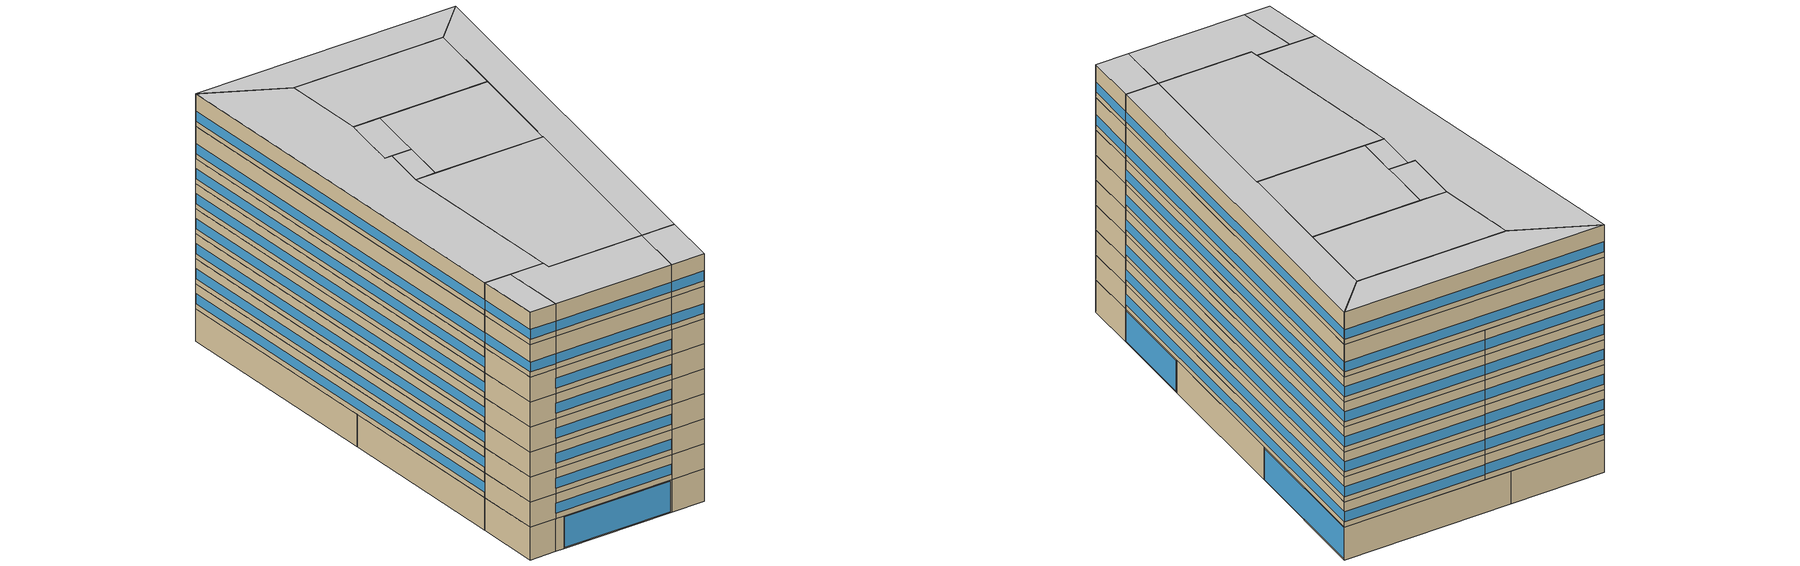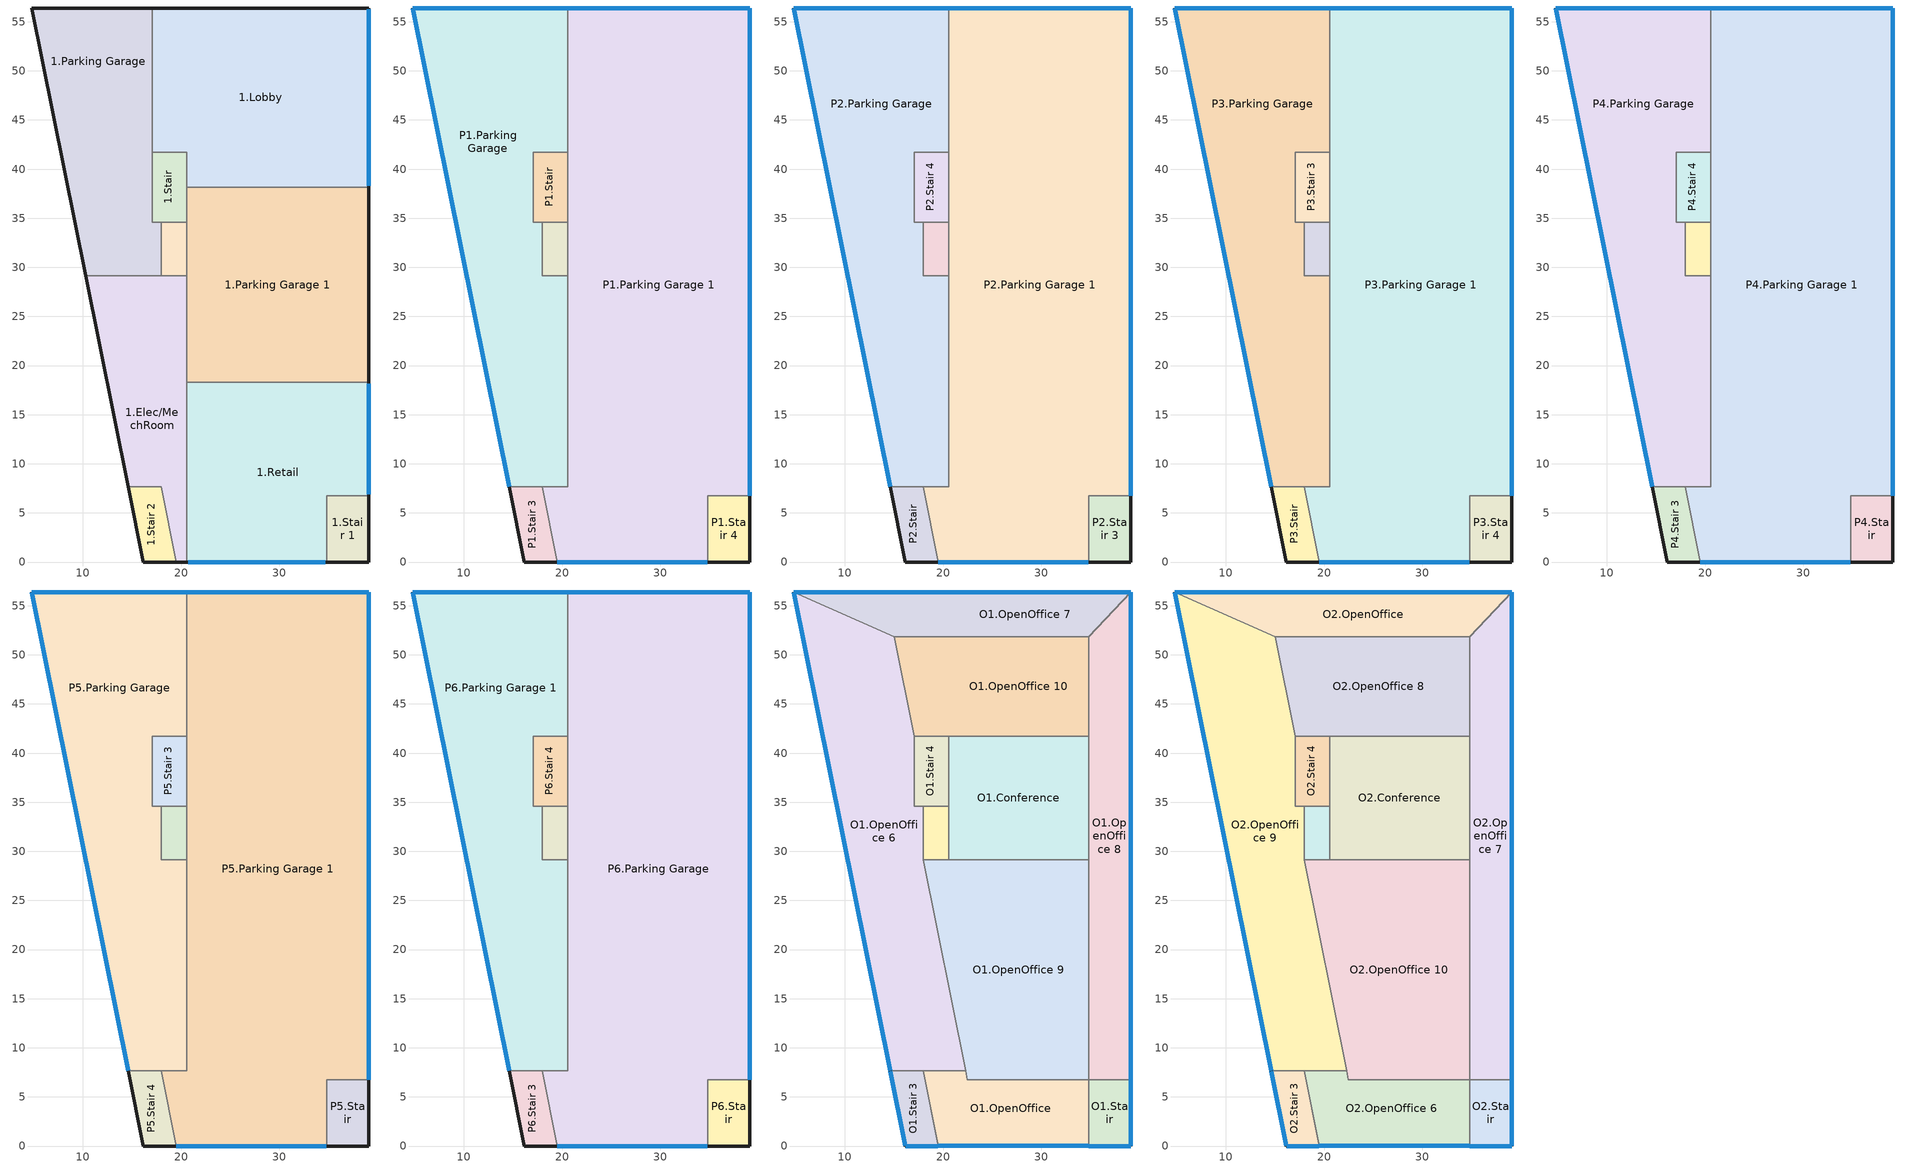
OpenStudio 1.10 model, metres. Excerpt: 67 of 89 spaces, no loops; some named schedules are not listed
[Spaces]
1.Elec/MechRoom
 floor ground: 20.55,29.17 20.55,0 19.5,0 17.96,7.65 14.6,7.65 10.27,29.17 z0
 wall outside: 19.5,0 20.55,0 / 10.27,29.17 14.6,7.65 z0:4.57
 wall to 1.Elevator: 20.55,29.17 17.96,29.17 z0:4.57
 wall to 1.Parking Garage 1: 20.55,18.29 20.55,29.17 z0:4.57
 wall to 1.Retail: 20.55,0 20.55,18.29 z0:4.57
 wall to 1.Stair 2: 14.6,7.65 17.96,7.65 19.5,0 z0:4.57
 wall to 1.Parking Garage: 17.96,29.17 10.27,29.17 z0:4.57
1.Stair 2
 floor ground: 17.96,7.65 19.5,0 16.14,0 14.6,7.65 z0
 wall outside: 14.6,7.65 16.14,0 19.5,0 z0:4.57
1.Retail
 floor ground: 39.1,18.29 39.1,6.72 34.81,6.72 34.81,0 20.55,0 20.55,18.29 z0
 wall outside: 39.1,6.72 39.1,18.29 / 20.55,0 34.81,0 z0:4.57
 wall to 1.Parking Garage 1: 39.1,18.29 20.55,18.29 z0:4.57
 wall to 1.Stair 1: 34.81,0 34.81,6.72 39.1,6.72 z0:4.57
 window: 39.1,6.88 39.1,18.14 / 20.7,0 34.66,0 z0.15:4.42
1.Stair 1
 floor ground: 39.1,6.72 39.1,0 34.81,0 34.81,6.72 z0
 wall outside: 34.81,0 39.1,0 39.1,6.72 z0:4.57
1.Parking Garage 1
 floor ground: 39.1,38.17 39.1,18.29 20.55,18.29 20.55,38.17 z0
 wall outside: 39.1,18.29 39.1,38.17 z0:4.57
 wall to 1.Elevator: 20.55,34.61 20.55,29.17 z0:4.57
 wall to 1.Stair: 20.55,38.17 20.55,34.61 z0:4.57
 wall to 1.Lobby: 39.1,38.17 20.55,38.17 z0:4.57
1.Parking Garage
 floor ground: 17.06,56.4 17.06,34.61 17.96,34.61 17.96,29.17 10.27,29.17 4.78,56.4 z0
 wall outside: 17.06,56.4 4.78,56.4 10.27,29.17 z0:4.57
 wall to 1.Lobby: 17.06,41.73 17.06,56.4 z0:4.57
 wall to 1.Stair: 17.96,34.61 17.06,34.61 17.06,41.73 z0:4.57
 wall to 1.Elevator: 17.96,29.17 17.96,34.61 z0:4.57
1.Elevator
 floor ground: 20.55,34.61 20.55,29.17 17.96,29.17 17.96,34.61 z0
 wall to 1.Stair: 20.55,34.61 17.96,34.61 z0:4.57
1.Stair
 floor ground: 20.55,41.73 20.55,34.61 17.06,34.61 17.06,41.73 z0
 wall to 1.Lobby: 20.55,38.17 20.55,41.73 17.06,41.73 z0:4.57
1.Lobby
 floor ground: 39.1,56.4 39.1,38.17 20.55,38.17 20.55,41.73 17.06,41.73 17.06,56.4 z0
 wall outside: 39.1,38.17 39.1,56.4 17.06,56.4 z0:4.57
 window: 39.1,38.32 39.1,56.25 z0.15:4.42
P1.Stair 3
 floor to 1.Stair 2: 17.96,7.65 19.5,0 16.14,0 14.6,7.65 z4.57
 wall outside: 14.6,7.65 16.14,0 19.5,0 z4.57:8.08
 wall to P1.Parking Garage: 17.96,7.65 14.6,7.65 z4.57:8.08
 wall to P1.Parking Garage 1: 19.5,0 17.96,7.65 z4.57:8.08
P1.Parking Garage 1
 floor to 1.Retail: 39.1,18.29 39.1,6.72 34.81,6.72 34.81,0 20.55,0 20.55,18.29 z4.57
 floor to 1.Lobby: 39.1,56.4 39.1,38.17 20.55,38.17 20.55,56.4 z4.57
 floor to 1.Elec/MechRoom: 20.55,7.65 20.55,0 19.5,0 17.96,7.65 z4.57
 floor to 1.Parking Garage 1: 39.1,38.17 39.1,18.29 20.55,18.29 20.55,38.17 z4.57
 wall outside: 39.1,6.72 39.1,56.4 20.55,56.4 / 19.5,0 34.81,0 z4.57:8.08
 wall to P1.Parking Garage: 20.55,29.17 20.55,7.65 17.96,7.65 / 20.55,56.4 20.55,41.73 z4.57:8.08
 wall to P1.Elevator: 20.55,34.61 20.55,29.17 z4.57:8.08
 wall to P1.Stair: 20.55,41.73 20.55,34.61 z4.57:8.08
 wall to P1.Stair 4: 34.81,0 34.81,6.72 39.1,6.72 z4.57:8.08
 window (Interior Window): 19.52,0 34.78,0 / 39.08,56.4 20.58,56.4 / 39.1,6.75 39.1,56.38 z5.33:6.74
P1.Stair 4
 floor to 1.Stair 1: 39.1,6.72 39.1,0 34.81,0 34.81,6.72 z4.57
 wall outside: 34.81,0 39.1,0 39.1,6.72 z4.57:8.08
P1.Parking Garage
 floor to 1.Lobby: 20.55,56.4 20.55,41.73 17.06,41.73 17.06,56.4 z4.57
 floor to 1.Elec/MechRoom: 20.55,29.17 20.55,7.65 14.6,7.65 10.27,29.17 z4.57
 floor to 1.Parking Garage: 17.06,56.4 17.06,34.61 17.96,34.61 17.96,29.17 10.27,29.17 4.78,56.4 z4.57
 wall outside: 20.55,56.4 4.78,56.4 14.6,7.65 z4.57:8.08
 wall to P1.Stair: 17.96,34.61 17.06,34.61 17.06,41.73 20.55,41.73 z4.57:8.08
 wall to P1.Elevator: 20.55,29.17 17.96,29.17 17.96,34.61 z4.57:8.08
 window (Interior Window): 20.53,56.4 4.81,56.4 / 4.79,56.38 14.59,7.68 z5.33:6.74
P1.Elevator
 floor to 1.Elevator: 20.55,34.61 20.55,29.17 17.96,29.17 17.96,34.61 z4.57
 wall to P1.Stair: 20.55,34.61 17.96,34.61 z4.57:8.08
P1.Stair
 floor to 1.Stair: 20.55,41.73 20.55,34.61 17.06,34.61 17.06,41.73 z4.57
P2.Stair
 floor to P1.Stair 3: 17.96,7.65 19.5,0 16.14,0 14.6,7.65 z8.08
 wall outside: 14.6,7.65 16.14,0 19.5,0 z8.08:11.58
 wall to P2.Parking Garage: 17.96,7.65 14.6,7.65 z8.08:11.58
 wall to P2.Parking Garage 1: 19.5,0 17.96,7.65 z8.08:11.58
P2.Parking Garage 1
 floor to P1.Parking Garage 1: 39.1,56.4 39.1,6.72 34.81,6.72 34.81,0 19.5,0 17.96,7.65 20.55,7.65 20.55,56.4 z8.08
 wall outside: 39.1,6.72 39.1,56.4 20.55,56.4 / 19.5,0 34.81,0 z8.08:11.58
 wall to P2.Parking Garage: 20.55,29.17 20.55,7.65 17.96,7.65 / 20.55,56.4 20.55,41.73 z8.08:11.58
 wall to P2.Elevator: 20.55,34.61 20.55,29.17 z8.08:11.58
 wall to P2.Stair 4: 20.55,41.73 20.55,34.61 z8.08:11.58
 wall to P2.Stair 3: 34.81,0 34.81,6.72 39.1,6.72 z8.08:11.58
 window (Interior Window): 39.08,56.4 20.58,56.4 / 19.52,0 34.78,0 z8.84:10.25; 39.1,6.75 39.1,56.38 z8.84:10.24
P2.Stair 3
 floor to P1.Stair 4: 39.1,6.72 39.1,0 34.81,0 34.81,6.72 z8.08
 wall outside: 34.81,0 39.1,0 39.1,6.72 z8.08:11.58
P2.Parking Garage
 floor to P1.Parking Garage: 20.55,56.4 20.55,41.73 17.06,41.73 17.06,34.61 17.96,34.61 17.96,29.17 20.55,29.17 20.55,7.65 14.6,7.65 4.78,56.4 z8.08
 wall outside: 20.55,56.4 4.78,56.4 14.6,7.65 z8.08:11.58
 wall to P2.Stair 4: 17.96,34.61 17.06,34.61 17.06,41.73 20.55,41.73 z8.08:11.58
 wall to P2.Elevator: 20.55,29.17 17.96,29.17 17.96,34.61 z8.08:11.58
 window (Interior Window): 4.79,56.38 14.59,7.68 z8.84:10.24; 20.53,56.4 4.81,56.4 z8.84:10.25
P2.Elevator
 floor to P1.Elevator: 20.55,34.61 20.55,29.17 17.96,29.17 17.96,34.61 z8.08
 wall to P2.Stair 4: 20.55,34.61 17.96,34.61 z8.08:11.58
P2.Stair 4
 floor to P1.Stair: 20.55,41.73 20.55,34.61 17.06,34.61 17.06,41.73 z8.08
P3.Stair
 floor to P2.Stair: 17.96,7.65 19.5,0 16.14,0 14.6,7.65 z11.58
 wall outside: 14.6,7.65 16.14,0 19.5,0 z11.58:15.09
 wall to P3.Parking Garage: 17.96,7.65 14.6,7.65 z11.58:15.09
 wall to P3.Parking Garage 1: 19.5,0 17.96,7.65 z11.58:15.09
P3.Parking Garage 1
 floor to P2.Parking Garage 1: 39.1,56.4 39.1,6.72 34.81,6.72 34.81,0 19.5,0 17.96,7.65 20.55,7.65 20.55,56.4 z11.58
 wall outside: 39.1,6.72 39.1,56.4 20.55,56.4 / 19.5,0 34.81,0 z11.58:15.09
 wall to P3.Parking Garage: 20.55,29.17 20.55,7.65 17.96,7.65 / 20.55,56.4 20.55,41.73 z11.58:15.09
 wall to P3.Elevator: 20.55,34.61 20.55,29.17 z11.58:15.09
 wall to P3.Stair 3: 20.55,41.73 20.55,34.61 z11.58:15.09
 wall to P3.Stair 4: 34.81,0 34.81,6.72 39.1,6.72 z11.58:15.09
 window (Interior Window): 39.1,6.75 39.1,56.38 / 39.08,56.4 20.58,56.4 / 19.52,0 34.78,0 z12.34:13.75
P3.Stair 4
 floor to P2.Stair 3: 39.1,6.72 39.1,0 34.81,0 34.81,6.72 z11.58
 wall outside: 34.81,0 39.1,0 39.1,6.72 z11.58:15.09
P3.Parking Garage
 floor to P2.Parking Garage: 20.55,56.4 20.55,41.73 17.06,41.73 17.06,34.61 17.96,34.61 17.96,29.17 20.55,29.17 20.55,7.65 14.6,7.65 4.78,56.4 z11.58
 wall outside: 20.55,56.4 4.78,56.4 14.6,7.65 z11.58:15.09
 wall to P3.Stair 3: 17.96,34.61 17.06,34.61 17.06,41.73 20.55,41.73 z11.58:15.09
 wall to P3.Elevator: 20.55,29.17 17.96,29.17 17.96,34.61 z11.58:15.09
 window (Interior Window): 20.53,56.4 4.81,56.4 / 4.79,56.38 14.59,7.68 z12.34:13.75
P3.Elevator
 floor to P2.Elevator: 20.55,34.61 20.55,29.17 17.96,29.17 17.96,34.61 z11.58
 wall to P3.Stair 3: 20.55,34.61 17.96,34.61 z11.58:15.09
P3.Stair 3
 floor to P2.Stair 4: 20.55,41.73 20.55,34.61 17.06,34.61 17.06,41.73 z11.58
P4.Stair 3
 floor to P3.Stair: 17.96,7.65 19.5,0 16.14,0 14.6,7.65 z15.09
 wall outside: 14.6,7.65 16.14,0 19.5,0 z15.09:18.59
 wall to P4.Parking Garage: 17.96,7.65 14.6,7.65 z15.09:18.59
 wall to P4.Parking Garage 1: 19.5,0 17.96,7.65 z15.09:18.59
P4.Parking Garage 1
 floor to P3.Parking Garage 1: 39.1,56.4 39.1,6.72 34.81,6.72 34.81,0 19.5,0 17.96,7.65 20.55,7.65 20.55,56.4 z15.09
 wall outside: 39.1,6.72 39.1,56.4 20.55,56.4 / 19.5,0 34.81,0 z15.09:18.59
 wall to P4.Parking Garage: 20.55,29.17 20.55,7.65 17.96,7.65 / 20.55,56.4 20.55,41.73 z15.09:18.59
 wall to P4.Elevator: 20.55,34.61 20.55,29.17 z15.09:18.59
 wall to P4.Stair 4: 20.55,41.73 20.55,34.61 z15.09:18.59
 wall to P4.Stair: 34.81,0 34.81,6.72 39.1,6.72 z15.09:18.59
 window (Interior Window): 39.08,56.4 20.58,56.4 / 19.52,0 34.78,0 z15.85:17.26; 39.1,6.75 39.1,56.38 z15.85:17.25
P4.Stair
 floor to P3.Stair 4: 39.1,6.72 39.1,0 34.81,0 34.81,6.72 z15.09
 wall outside: 34.81,0 39.1,0 39.1,6.72 z15.09:18.59
P4.Parking Garage
 floor to P3.Parking Garage: 20.55,56.4 20.55,41.73 17.06,41.73 17.06,34.61 17.96,34.61 17.96,29.17 20.55,29.17 20.55,7.65 14.6,7.65 4.78,56.4 z15.09
 wall outside: 20.55,56.4 4.78,56.4 14.6,7.65 z15.09:18.59
 wall to P4.Stair 4: 17.96,34.61 17.06,34.61 17.06,41.73 20.55,41.73 z15.09:18.59
 wall to P4.Elevator: 20.55,29.17 17.96,29.17 17.96,34.61 z15.09:18.59
 window (Interior Window): 20.53,56.4 4.81,56.4 z15.85:17.26; 4.79,56.38 14.59,7.68 z15.85:17.25
P4.Elevator
 floor to P3.Elevator: 20.55,34.61 20.55,29.17 17.96,29.17 17.96,34.61 z15.09
 wall to P4.Stair 4: 20.55,34.61 17.96,34.61 z15.09:18.59
P4.Stair 4
 floor to P3.Stair 3: 20.55,41.73 20.55,34.61 17.06,34.61 17.06,41.73 z15.09
P5.Stair 4
 floor to P4.Stair 3: 17.96,7.65 19.5,0 16.14,0 14.6,7.65 z18.59
 wall outside: 14.6,7.65 16.14,0 19.5,0 z18.59:22.1
 wall to P5.Parking Garage: 17.96,7.65 14.6,7.65 z18.59:22.1
 wall to P5.Parking Garage 1: 19.5,0 17.96,7.65 z18.59:22.1
P5.Parking Garage 1
 floor to P4.Parking Garage 1: 39.1,56.4 39.1,6.72 34.81,6.72 34.81,0 19.5,0 17.96,7.65 20.55,7.65 20.55,56.4 z18.59
 wall outside: 39.1,6.72 39.1,56.4 20.55,56.4 / 19.5,0 34.81,0 z18.59:22.1
 wall to P5.Parking Garage: 20.55,29.17 20.55,7.65 17.96,7.65 / 20.55,56.4 20.55,41.73 z18.59:22.1
 wall to P5.Elevator: 20.55,34.61 20.55,29.17 z18.59:22.1
 wall to P5.Stair 3: 20.55,41.73 20.55,34.61 z18.59:22.1
 wall to P5.Stair: 34.81,0 34.81,6.72 39.1,6.72 z18.59:22.1
 window (Interior Window): 39.08,56.4 20.58,56.4 / 19.52,0 34.78,0 / 39.1,6.75 39.1,56.38 z19.35:20.76
P5.Stair
 floor to P4.Stair: 39.1,6.72 39.1,0 34.81,0 34.81,6.72 z18.59
 wall outside: 34.81,0 39.1,0 39.1,6.72 z18.59:22.1
P5.Parking Garage
 floor to P4.Parking Garage: 20.55,56.4 20.55,41.73 17.06,41.73 17.06,34.61 17.96,34.61 17.96,29.17 20.55,29.17 20.55,7.65 14.6,7.65 4.78,56.4 z18.59
 wall outside: 20.55,56.4 4.78,56.4 14.6,7.65 z18.59:22.1
 wall to P5.Stair 3: 17.96,34.61 17.06,34.61 17.06,41.73 20.55,41.73 z18.59:22.1
 wall to P5.Elevator: 20.55,29.17 17.96,29.17 17.96,34.61 z18.59:22.1
 window (Interior Window): 20.53,56.4 4.81,56.4 / 4.79,56.38 14.59,7.68 z19.35:20.76
P5.Elevator
 floor to P4.Elevator: 20.55,34.61 20.55,29.17 17.96,29.17 17.96,34.61 z18.59
 wall to P5.Stair 3: 20.55,34.61 17.96,34.61 z18.59:22.1
P5.Stair 3
 floor to P4.Stair 4: 20.55,41.73 20.55,34.61 17.06,34.61 17.06,41.73 z18.59
P6.Stair 3
 floor to P5.Stair 4: 17.96,7.65 19.5,0 16.14,0 14.6,7.65 z22.1
 wall outside: 14.6,7.65 16.14,0 19.5,0 z22.1:25.6
 wall to P6.Parking Garage 1: 17.96,7.65 14.6,7.65 z22.1:25.6
 wall to P6.Parking Garage: 19.5,0 17.96,7.65 z22.1:25.6
P6.Parking Garage
 floor to P5.Parking Garage 1: 39.1,56.4 39.1,6.72 34.81,6.72 34.81,0 19.5,0 17.96,7.65 20.55,7.65 20.55,56.4 z22.1
 wall outside: 39.1,6.72 39.1,56.4 20.55,56.4 / 19.5,0 34.81,0 z22.1:25.6
 wall to P6.Parking Garage 1: 20.55,29.17 20.55,7.65 17.96,7.65 / 20.55,56.4 20.55,41.73 z22.1:25.6
 wall to P6.Elevator: 20.55,34.61 20.55,29.17 z22.1:25.6
 wall to P6.Stair 4: 20.55,41.73 20.55,34.61 z22.1:25.6
 wall to P6.Stair: 34.81,0 34.81,6.72 39.1,6.72 z22.1:25.6
 window (Interior Window): 39.1,6.75 39.1,56.38 z22.86:24.26; 39.08,56.4 20.58,56.4 / 19.52,0 34.78,0 z22.86:24.27
P6.Stair
 floor to P5.Stair: 39.1,6.72 39.1,0 34.81,0 34.81,6.72 z22.1
 wall outside: 34.81,0 39.1,0 39.1,6.72 z22.1:25.6
P6.Parking Garage 1
 floor to P5.Parking Garage: 20.55,56.4 20.55,41.73 17.06,41.73 17.06,34.61 17.96,34.61 17.96,29.17 20.55,29.17 20.55,7.65 14.6,7.65 4.78,56.4 z22.1
 wall outside: 20.55,56.4 4.78,56.4 14.6,7.65 z22.1:25.6
 wall to P6.Stair 4: 17.96,34.61 17.06,34.61 17.06,41.73 20.55,41.73 z22.1:25.6
 wall to P6.Elevator: 20.55,29.17 17.96,29.17 17.96,34.61 z22.1:25.6
 window (Interior Window): 4.79,56.38 14.59,7.68 z22.86:24.26; 20.53,56.4 4.81,56.4 z22.86:24.27
P6.Elevator
 floor to P5.Elevator: 20.55,34.61 20.55,29.17 17.96,29.17 17.96,34.61 z22.1
 wall to P6.Stair 4: 20.55,34.61 17.96,34.61 z22.1:25.6
P6.Stair 4
 floor to P5.Stair 3: 20.55,41.73 20.55,34.61 17.06,34.61 17.06,41.73 z22.1
O1.Stair 3
 floor to P6.Stair 3: 17.96,7.65 19.5,0 16.14,0 14.6,7.65 z25.6
 wall outside: 14.6,7.65 16.14,0 19.5,0 z25.6:30.18
 wall to O1.OpenOffice 6: 17.96,7.65 14.6,7.65 z25.6:30.18
 wall to O1.OpenOffice: 19.5,0 17.96,7.65 z25.6:30.18
 window: 14.6,7.63 16.14,0.02 z26.37:27.75; 16.17,0 19.47,0 z26.37:27.76
O1.OpenOffice
 floor to P6.Parking Garage: 22.29,7.65 22.47,6.72 34.81,6.72 34.81,0 19.5,0 17.96,7.65 z25.6
 wall outside: 19.5,0 34.81,0 z25.6:30.18
 wall to O1.OpenOffice 6: 22.29,7.65 17.96,7.65 z25.6:30.18
 wall to O1.OpenOffice 9: 34.81,6.72 22.47,6.72 22.29,7.65 z25.6:30.18
 wall to O1.Stair: 34.81,0 34.81,6.72 z25.6:30.18
 window: 19.52,0 34.78,0 z26.37:27.74
O1.Stair
 floor to P6.Stair: 39.1,6.72 39.1,0 34.81,0 34.81,6.72 z25.6
 wall outside: 34.81,0 39.1,0 39.1,6.72 z25.6:30.18
 wall to O1.OpenOffice 8: 39.1,6.72 34.81,6.72 z25.6:30.18
 window: 34.83,0 39.08,0 / 39.1,0.03 39.1,6.7 z26.37:27.75
O1.OpenOffice 9
 floor to P6.Parking Garage 1: 20.55,29.17 20.55,16.27 17.96,29.17 z25.6
 floor to P6.Parking Garage: 34.81,29.17 34.81,6.72 22.47,6.72 20.55,16.27 20.55,29.17 z25.6
 wall to O1.Elevator: 20.55,29.17 17.96,29.17 z25.6:30.18
 wall to O1.Conference: 34.81,29.17 20.55,29.17 z25.6:30.18
 wall to O1.OpenOffice 8: 34.81,6.72 34.81,29.17 z25.6:30.18
 wall to O1.OpenOffice 6: 17.96,29.17 22.29,7.65 z25.6:30.18
O1.OpenOffice 8
 floor to P6.Parking Garage: 39.1,56.4 39.1,6.72 34.81,6.72 34.81,51.83 z25.6
 wall outside: 39.1,6.72 39.1,56.4 z25.6:30.18
 wall to O1.OpenOffice 10: 34.81,51.83 34.81,41.73 z25.6:30.18
 wall to O1.OpenOffice 7: 39.1,56.4 34.81,51.83 z25.6:30.18
 wall to O1.Conference: 34.81,41.73 34.81,29.17 z25.6:30.18
 window: 39.1,6.75 39.1,56.38 z26.37:27.74
O1.OpenOffice 6
 floor to P6.Parking Garage 1: 4.78,56.4 15.03,51.83 17.06,41.73 17.06,34.61 17.96,34.61 17.96,29.17 20.55,16.27 20.55,7.65 14.6,7.65 z25.6
 floor to P6.Parking Garage: 20.55,16.27 22.29,7.65 20.55,7.65 z25.6
 wall outside: 4.78,56.4 14.6,7.65 z25.6:30.18
 wall to O1.Elevator: 17.96,29.17 17.96,34.61 z25.6:30.18
 wall to O1.OpenOffice 7: 15.03,51.83 4.78,56.4 z25.6:30.18
 wall to O1.OpenOffice 10: 17.06,41.73 15.03,51.83 z25.6:30.18
 wall to O1.Stair 4: 17.96,34.61 17.06,34.61 17.06,41.73 z25.6:30.18
 window: 4.79,56.38 14.59,7.68 z26.37:27.74
O1.Elevator
 floor to P6.Elevator: 20.55,34.61 20.55,29.17 17.96,29.17 17.96,34.61 z25.6
 wall to O1.Stair 4: 20.55,34.61 17.96,34.61 z25.6:30.18
 wall to O1.Conference: 20.55,29.17 20.55,34.61 z25.6:30.18
O1.Conference
 floor to P6.Parking Garage: 34.81,41.73 34.81,29.17 20.55,29.17 20.55,41.73 z25.6
 wall to O1.Stair 4: 20.55,41.73 20.55,34.61 z25.6:30.18
 wall to O1.OpenOffice 10: 34.81,41.73 20.55,41.73 z25.6:30.18
O1.Stair 4
 floor to P6.Stair 4: 20.55,41.73 20.55,34.61 17.06,34.61 17.06,41.73 z25.6
 wall to O1.OpenOffice 10: 20.55,41.73 17.06,41.73 z25.6:30.18
O1.OpenOffice 10
 floor to P6.Parking Garage 1: 20.55,51.83 20.55,41.73 17.06,41.73 15.03,51.83 z25.6
 floor to P6.Parking Garage: 34.81,51.83 34.81,41.73 20.55,41.73 20.55,51.83 z25.6
 wall to O1.OpenOffice 7: 34.81,51.83 15.03,51.83 z25.6:30.18
O1.OpenOffice 7
 floor to P6.Parking Garage 1: 20.55,56.4 20.55,51.83 15.03,51.83 4.78,56.4 z25.6
 floor to P6.Parking Garage: 39.1,56.4 34.81,51.83 20.55,51.83 20.55,56.4 z25.6
 wall outside: 39.1,56.4 4.78,56.4 z25.6:30.18
 window: 39.08,56.4 4.81,56.4 z26.37:27.74
O2.Stair 3
 floor to O1.Stair 3: 17.96,7.65 19.5,0 16.14,0 14.6,7.65 z30.18
 wall outside: 14.6,7.65 16.14,0 19.5,0 z30.18:34.75
 wall to O2.OpenOffice 9: 17.96,7.65 14.6,7.65 z30.18:34.75
 wall to O2.OpenOffice 6: 19.5,0 17.96,7.65 z30.18:34.75
 window: 14.6,7.63 16.14,0.02 z30.94:32.32; 16.17,0 19.47,0 z30.94:32.33
 ceiling to O3.Stair 3: 19.5,0 17.96,7.65 14.6,7.65 16.14,0 z34.75
O2.OpenOffice 6
 floor to O1.OpenOffice: 22.29,7.65 22.47,6.72 34.81,6.72 34.81,0 19.5,0 17.96,7.65 z30.18
 wall outside: 19.5,0 34.81,0 z30.18:34.75
 wall to O2.OpenOffice 9: 22.29,7.65 17.96,7.65 z30.18:34.75
 wall to O2.OpenOffice 10: 34.81,6.72 22.47,6.72 22.29,7.65 z30.18:34.75
 wall to O2.Stair: 34.81,0 34.81,6.72 z30.18:34.75
 window: 19.52,0 34.78,0 z30.94:32.31
 ceiling to O3.OpenOffice 8: 34.81,0 34.81,6.72 22.47,6.72 22.29,7.65 17.96,7.65 19.5,0 z34.75
O2.Stair
 floor to O1.Stair: 39.1,6.72 39.1,0 34.81,0 34.81,6.72 z30.18
 wall outside: 34.81,0 39.1,0 39.1,6.72 z30.18:34.75
 wall to O2.OpenOffice 7: 39.1,6.72 34.81,6.72 z30.18:34.75
 window: 34.83,0 39.08,0 z30.94:32.33; 39.1,0.03 39.1,6.7 z30.94:32.32
 ceiling to O3.Stair 4: 39.1,0 39.1,6.72 34.81,6.72 34.81,0 z34.75
O2.OpenOffice 10
 floor to O1.OpenOffice 9: 34.81,29.17 34.81,6.72 22.47,6.72 17.96,29.17 z30.18
 wall to O2.Elevator: 20.55,29.17 17.96,29.17 z30.18:34.75
 wall to O2.Conference: 34.81,29.17 20.55,29.17 z30.18:34.75
 wall to O2.OpenOffice 7: 34.81,6.72 34.81,29.17 z30.18:34.75
 wall to O2.OpenOffice 9: 17.96,29.17 22.29,7.65 z30.18:34.75
 ceiling to O3.OpenOffice 9: 34.81,6.72 34.81,29.17 17.96,29.17 22.47,6.72 z34.75
O2.OpenOffice 7
 floor to O1.OpenOffice 8: 39.1,56.4 39.1,6.72 34.81,6.72 34.81,51.83 z30.18
 wall outside: 39.1,6.72 39.1,56.4 z30.18:34.75
 wall to O2.OpenOffice 8: 34.81,51.83 34.81,41.73 z30.18:34.75
 wall to O2.OpenOffice: 39.1,56.4 34.81,51.83 z30.18:34.75
 wall to O2.Conference: 34.81,41.73 34.81,29.17 z30.18:34.75
 window: 39.1,6.75 39.1,56.38 z30.94:32.31
 ceiling to O3.OpenOffice 6: 39.1,6.72 39.1,56.4 34.81,51.83 34.81,6.72 z34.75
O2.OpenOffice 9
 floor to O1.OpenOffice 6: 4.78,56.4 15.03,51.83 17.06,41.73 17.06,34.61 17.96,34.61 17.96,29.17 22.29,7.65 14.6,7.65 z30.18
 wall outside: 4.78,56.4 14.6,7.65 z30.18:34.75
 wall to O2.Elevator: 17.96,29.17 17.96,34.61 z30.18:34.75
 wall to O2.OpenOffice: 15.03,51.83 4.78,56.4 z30.18:34.75
 wall to O2.OpenOffice 8: 17.06,41.73 15.03,51.83 z30.18:34.75
 wall to O2.Stair 4: 17.96,34.61 17.06,34.61 17.06,41.73 z30.18:34.75
 window: 4.79,56.38 14.59,7.68 z30.94:32.31
 ceiling to O3.OpenOffice: 22.29,7.65 17.96,29.17 17.96,34.61 17.06,34.61 17.06,41.73 15.03,51.83 4.78,56.4 14.6,7.65 z34.75
O2.Elevator
 floor to O1.Elevator: 20.55,34.61 20.55,29.17 17.96,29.17 17.96,34.61 z30.18
 wall to O2.Stair 4: 20.55,34.61 17.96,34.61 z30.18:34.75
 wall to O2.Conference: 20.55,29.17 20.55,34.61 z30.18:34.75
 ceiling to O3.Elevator: 20.55,29.17 20.55,34.61 17.96,34.61 17.96,29.17 z34.75
O2.Conference
 floor to O1.Conference: 34.81,41.73 34.81,29.17 20.55,29.17 20.55,41.73 z30.18
 wall to O2.Stair 4: 20.55,41.73 20.55,34.61 z30.18:34.75
 wall to O2.OpenOffice 8: 34.81,41.73 20.55,41.73 z30.18:34.75
 ceiling to O3.Conference: 34.81,29.17 34.81,41.73 20.55,41.73 20.55,29.17 z34.75
O2.Stair 4
 floor to O1.Stair 4: 20.55,41.73 20.55,34.61 17.06,34.61 17.06,41.73 z30.18
 wall to O2.OpenOffice 8: 20.55,41.73 17.06,41.73 z30.18:34.75
 ceiling to O3.Stair: 20.55,34.61 20.55,41.73 17.06,41.73 17.06,34.61 z34.75
O2.OpenOffice 8
 floor to O1.OpenOffice 10: 34.81,51.83 34.81,41.73 17.06,41.73 15.03,51.83 z30.18
 wall to O2.OpenOffice: 34.81,51.83 15.03,51.83 z30.18:34.75
 ceiling to O3.OpenOffice 7: 34.81,41.73 34.81,51.83 15.03,51.83 17.06,41.73 z34.75
O2.OpenOffice
 floor to O1.OpenOffice 7: 39.1,56.4 34.81,51.83 15.03,51.83 4.78,56.4 z30.18
 wall outside: 39.1,56.4 4.78,56.4 z30.18:34.75
 window: 39.08,56.4 4.81,56.4 z30.94:32.31
 ceiling to O3.OpenOffice 10: 34.81,51.83 39.1,56.4 4.78,56.4 15.03,51.83 z34.75
[Building]
Building 1: Space Type=OpenOffice; Default Construction Set=90.1-2013; Default Schedule Set=90.1-2007 - Office - OpenOffice Schedule Set
[ClimateZones]
Climate Zone Institution Name 1=ASHRAE; Climate Zone Document Name 1=ANSI/ASHRAE Standard 169; Climate Zone Document Year 1=2006; Climate Zone Institution Name 2=CEC; Climate Zone Document Name 2=California Climate Zone Descriptions; Climate Zone Document Year 2=1995
[Site]
Denver Intl Ap: Latitude {deg}=39.83; Longitude {deg}=-104.65; Time Zone {hr}=-7; Elevation {m}=1650
[SizingPeriod:DesignDay] Barometric Pressure {Pa}=83011; Sky Clearness=0; Rain Indicator=0; Snow Indicator=0; Day of Month=21; Daylight Saving Time Indicator=0; Dry-Bulb Temperature Range Modifier Type=DefaultMultipliers
Name | Maximum Dry-Bulb Temperature {C} | Daily Dry-Bulb Temperature Range {deltaC} | Humidity Indicating Conditions at Maximum Dry-Bulb {BasedOnField A3} | Wind Speed {m/s} | Wind Direction {deg} | Month | Day Type | Humidity Indicating Type | Solar Model Indicator | ASHRAE Taub | ASHRAE Taud
Denver Intl Ap Ann Htg Wind 99.6% Condns WS=>MCDB | 1.8 | 0 | 1.8 | 14.1 | 160 | 12 | WinterDesignDay | Wetbulb | ASHRAEClearSky
Denver Intl Ap Ann Clg .4% Condns DP=>MDB | 19.9 | 15.2 | 16 | 4.2 | 80 | 7 | SummerDesignDay | Dewpoint | ASHRAETau | 0.424 | 2.012
Denver Intl Ap Ann Htg 99.6% Condns DB | -17.4 | 0 | -17.4 | 3.3 | 160 | 12 | WinterDesignDay | Wetbulb | ASHRAEClearSky
Denver Intl Ap Ann Hum_n 99.6% Condns DP=>MCDB | -11.7 | 0 | -21.5 | 3.3 | 160 | 12 | WinterDesignDay | Dewpoint | ASHRAEClearSky
[Material] Thermal Absorptance=0.9
Name | Roughness | Thickness {m} | Conductivity {W/m-K} | Density {kg/m3} | Specific Heat {J/kg-K} | Solar Absorptance | Visible Absorptance
MAT-CC05 4 HW CONCRETE | Rough | 0.1016 | 1.311 | 2240 | 836.8 | 0.7 | 0.7
F08 Metal surface | Smooth | 0.0008 | 45.28 | 7824 | 500 | 0.7 | 0.7
I01 25mm insulation board | MediumRough | 0.0254 | 0.03 | 43 | 1210 | 0.7 | 0.7
M11 100mm lightweight concrete | MediumRough | 0.1016 | 0.53 | 1280 | 840 | 0.7 | 0.7
F16 Acoustic tile | MediumSmooth | 0.0191 | 0.06 | 368 | 590 | 0.7 | 0.7
G05 25mm wood | MediumSmooth | 0.0254 | 0.15 | 608 | 1630 | 0.7 | 0.7
G01a 19mm gypsum board | MediumSmooth | 0.019 | 0.16 | 800 | 1090 | 0.7 | 0.7
1/2IN Gypsum 1 | Smooth | 0.01271 | 0.16 | 784.9 | 830 | 0.92 | 0.92
Roof Membrane 1 | VeryRough | 0.0095 | 0.16 | 1121.29 | 1460 | 0.7 | 0.7
Metal Decking 1 | MediumSmooth | 0.001524 | 45.006 | 7680 | 418.4 | 0.7 | 0.3
Roof Insulation [14]_R-value 30.0 (ft^2*h*R/Btu) | MediumRough | 0.258882 | 0.049 | 265 | 836.8 | 0.7 | 0.7
Wall Insulation [10]_R-value to: 15.672039870865163 (ft^2*h*R/Btu) | MediumRough | 0.1242 | 0.045 | 265 | 836.8 | 0.7 | 0.7
[Construction]
ExtSlabCarpet 4in ClimateZone 1-8: MAT-CC05 4 HW CONCRETE, CP02 CARPET PAD
Exterior Door: F08 Metal surface, I01 25mm insulation board
Interior Ceiling: M11 100mm lightweight concrete, F05 Ceiling air space resistance, F16 Acoustic tile
Interior Door; Interior Partition: G05 25mm wood
Interior Floor: F16 Acoustic tile, F05 Ceiling air space resistance, M11 100mm lightweight concrete
Interior Wall: G01a 19mm gypsum board, F04 Wall air space resistance, G01a 19mm gypsum board
Interior Window: Clear 3mm
90.1-2007 Nonres 5B Skylight without Curb: Theoretical Glass [146]
90.1-2013 Nonres 5B Roof IEAD: Roof Membrane 1, Roof Insulation [14]_R-value 30.0 (ft^2*h*R/Btu), Metal Decking 1
90.1-2013 Nonres 5B Ext Wall Steel-Framed: MAT-SHEATH 1, Wall Insulation [10]_R-value to: 15.672039870865163 (ft^2*h*R/Btu), 1/2IN Gypsum 1
Low-e Low SHGC Window: Low-e Low SHGC
[Material:NoMass] Thermal Absorptance=0.9; Solar Absorptance=0.7
Name | Roughness | Thermal Resistance {m2-K/W} | Visible Absorptance
CP02 CARPET PAD | Smooth | 0.1 | 0.8
MAT-SHEATH 1 | Rough | 0.36256 | 0.7
[Material:AirGap]
Name | Thermal Resistance {m2-K/W}
F05 Ceiling air space resistance | 0.18
F04 Wall air space resistance | 0.15
[WindowMaterial:Glazing] Optical Data Type=SpectralAverage; Thickness {m}=0.003; Infrared Transmittance at Normal Incidence=0
Name | Solar Transmittance at Normal Incidence | Front Side Solar Reflectance at Normal Incidence | Back Side Solar Reflectance at Normal Incidence | Visible Transmittance at Normal Incidence | Front Side Visible Reflectance at Normal Incidence | Back Side Visible Reflectance at Normal Incidence | Front Side Infrared Hemispherical Emissivity | Back Side Infrared Hemispherical Emissivity | Conductivity {W/m-K} | Dirt Correction Factor for Solar and Visible Transmittance | Solar Diffusing
Clear 3mm | 0.837 | 0.075 | 0 | 0.898 | 0.081 | 0 | 0.84 | 0.84 | 0.9 | 1 | Yes
Theoretical Glass [146] | 0.481761 | 0.468239 | 0.468239 | 0.621562 | 0.328438 | 0.328438 | 0.9 | 0.9 | 0.03026
[DefaultSurfaceConstructions]
Name | Floor Construction | Wall Construction | Roof Ceiling Construction
Default Surface Constructions 188 | Interior Floor | Interior Wall | Interior Ceiling
Default Surface Constructions 189 | ExtSlabCarpet 4in ClimateZone 1-8 | ExtSlabCarpet 4in ClimateZone 1-8 | ExtSlabCarpet 4in ClimateZone 1-8
Default Surface Constructions 187 adj roof insulation adj ext wall insulation | ExtSlabCarpet 4in ClimateZone 1-8 | 90.1-2013 Nonres 5B Ext Wall Steel-Framed | 90.1-2013 Nonres 5B Roof IEAD
[DefaultSubSurfaceConstructions]
Name | Fixed Window Construction | Operable Window Construction | Door Construction | Skylight Construction | Tubular Daylight Dome Construction | Tubular Daylight Diffuser Construction
Default Sub Surface Constructions 125 | Low-e Low SHGC Window | Low-e Low SHGC Window | Exterior Door | 90.1-2007 Nonres 5B Skylight without Curb | Interior Window | Interior Window
Default Sub Surface Constructions 126 | Interior Window | Interior Window | Interior Door
[WindowMaterial:SimpleGlazingSystem]
Low-e Low SHGC: U-Factor {W/m2-K}=2.38487; Solar Heat Gain Coefficient=0.27; Visible Transmittance=0.4
[DefaultConstructionSet]
90.1-2013: Default Exterior Surface Constructions=Default Surface Constructions 187 adj roof insulation adj ext wall insulation; Default Interior Surface Constructions=Default Surface Constructions 188; Default Ground Contact Surface Constructions=Default Surface Constructions 189; Default Exterior SubSurface Constructions=Default Sub Surface Constructions 125; Default Interior SubSurface Constructions=Default Sub Surface Constructions 126; Interior Partition Construction=Interior Partition
[SpaceType]
Name | Default Schedule Set | Design Specification Outdoor Air Object | Standards Building Type | Standards Space Type
Conference | 90.1-2007 - Office - Conference Schedule Set | 90.1-2007 - Office - Conference Ventilation | Office | Conference
Corridor; Parking Garage | 90.1-2007 - Office - Corridor Schedule Set | 90.1-2007 - Office - Corridor Ventilation | Office | Corridor
Elec/MechRoom | 90.1-2007 - Office - Elec/MechRoom Schedule Set | 90.1-2007 - Office - Elec/MechRoom Ventilation | Office | Elec/MechRoom
Lobby | 90.1-2007 - Office - Lobby Schedule Set | 90.1-2007 - Office - Lobby Ventilation | Office | Lobby
OpenOffice | 90.1-2007 - Office - OpenOffice Schedule Set | 90.1-2007 - Office - OpenOffice Ventilation | Office | OpenOffice
Stair | 90.1-2007 - Office - Stair Schedule Set | 90.1-2007 - Office - Stair Ventilation | Office | Stair
Elevator
Retail | 90.1-2007 - Office - Retail Schedule Set | 90.1-2007 - Office - Retail Vent | Office | OpenOffice
[DefaultScheduleSet] Infiltration Schedule=Medium Office Infil Quarter On
Name | Number of People Schedule | People Activity Level Schedule | Lighting Schedule | Electric Equipment Schedule
90.1-2007 - Office - Conference Schedule Set; 90.1-2007 - Office - Corridor Schedule Set; 90.1-2007 - Office - Lobby Schedule Set; 90.1-2007 - Office - OpenOffice Schedule Set | Medium Office Bldg Occ | Medium Office Activity | Office Bldg Light | Medium Office Bldg Equip
90.1-2007 - Office - Elec/MechRoom Schedule Set |  |  | Office Bldg Light | Medium Office Bldg Equip
90.1-2007 - Office - Stair Schedule Set |  |  | Office Bldg Light
90.1-2007 - Office - Retail Schedule Set | Retail Bldg Occ | Medium Office Activity | Retail Bldg Light | Retail Bldg Equip
[Lights:Definition] Design Level Calculation Method=Watts/Area
90.1-2007 - Office - Conference Lights Definition: Watts per Space Floor Area {W/m2}=8.28821
90.1-2007 - Office - Corridor Lights Definition: Watts per Space Floor Area {W/m2}=5.38196
90.1-2007 - Office - Elec/MechRoom Lights Definition: Watts per Space Floor Area {W/m2}=4.09029
90.1-2007 - Office - Lobby Lights Definition: Watts per Space Floor Area {W/m2}=6.78126
90.1-2007 - Office - OpenOffice Lights Definition: Watts per Space Floor Area {W/m2}=4.84376
90.1-2007 - Office - Stair Lights Definition: Watts per Space Floor Area {W/m2}=4.62848
90.1-2007 - Office - Parking Lights Definition: Watts per Space Floor Area {W/m2}=0.645835; Fraction Radiant=0; Fraction Visible=0
90.1-2007 - Office - Retail Lights Definition: Watts per Space Floor Area {W/m2}=15.5
[Lights]
Name | Lights Definition | Space or SpaceType | Schedule
90.1-2007 - Office - Conference Lights | 90.1-2007 - Office - Conference Lights Definition | Conference
90.1-2007 - Office - Corridor Lights | 90.1-2007 - Office - Corridor Lights Definition | Corridor
90.1-2007 - Office - Elec/MechRoom Lights | 90.1-2007 - Office - Elec/MechRoom Lights Definition | Elec/MechRoom
90.1-2007 - Office - Lobby Lights | 90.1-2007 - Office - Lobby Lights Definition | Lobby
90.1-2007 - Office - OpenOffice Lights | 90.1-2007 - Office - OpenOffice Lights Definition | OpenOffice
90.1-2007 - Office - Stair Lights | 90.1-2007 - Office - Stair Lights Definition | Stair
Parking Lights | 90.1-2007 - Office - Parking Lights Definition | Parking Garage | Parking Sch
Lights 2 | 90.1-2007 - Office - Retail Lights Definition | Retail
[DesignSpecification:OutdoorAir] Outdoor Air Method=Sum
Name | Outdoor Air Flow per Person {m3/s-person} | Outdoor Air Flow per Floor Area {m3/s-m2}
90.1-2007 - Office - Conference Ventilation; 90.1-2007 - Office - Lobby Ventilation | 0.00235974 | 0.0003048
90.1-2007 - Office - Corridor Ventilation; 90.1-2007 - Office - Stair Ventilation |  | 0.0003048
90.1-2007 - Office - Elec/MechRoom Ventilation |  | 0.0006096
90.1-2007 - Office - OpenOffice Ventilation | 0.00372838 | 0.0004826
90.1-2007 - Office - Retail Vent | 0.00353961 | 0.0006096
[People:Definition] Number of People Calculation Method=People/Area; Fraction Radiant=0.3
Name | People per Space Floor Area {person/m2}
90.1-2007 - Office - Conference People Definition | 0.538196
90.1-2007 - Office - Corridor People Definition | 0.0107639
90.1-2007 - Office - Lobby People Definition | 0.107639
90.1-2007 - Office - OpenOffice People Definition | 0.0565105
90.1-2007 - Office - Retail People | 0.161459
[People]
Name | People Definition | Space or SpaceType
90.1-2007 - Office - Conference People | 90.1-2007 - Office - Conference People Definition | Conference
90.1-2007 - Office - Corridor People | 90.1-2007 - Office - Corridor People Definition | Corridor
90.1-2007 - Office - Lobby People | 90.1-2007 - Office - Lobby People Definition | Lobby
90.1-2007 - Office - OpenOffice People | 90.1-2007 - Office - OpenOffice People Definition | OpenOffice
People 2 | 90.1-2007 - Office - Retail People | Retail
[SpaceInfiltration:DesignFlowRate] Design Flow Rate Calculation Method=Flow/ExteriorArea; Flow per Exterior Surface Area {m3/s-m2}=0.000226568
Name | Space or SpaceType
90.1-2007 - Office - Conference Infiltration | Conference
90.1-2007 - Office - Corridor Infiltration | Corridor
90.1-2007 - Office - Elec/MechRoom Infiltration | Elec/MechRoom
90.1-2007 - Office - Lobby Infiltration | Lobby
90.1-2007 - Office - OpenOffice Infiltration | OpenOffice
90.1-2007 - Office - Stair Infiltration | Stair
90.1-2007 - Office - Corridor Infiltration 1 | Parking Garage
90.1-2007 - Office - OpenOffice Infiltration 2 | Retail
[ElectricEquipment:Definition] Design Level Calculation Method=Watts/Area
Name | Watts per Space Floor Area {W/m2}
90.1-2007 - Office - Conference Electric Equipment Definition | 3.98265
90.1-2007 - Office - Corridor Electric Equipment Definition | 1.72223
90.1-2007 - Office - Elec/MechRoom Electric Equipment Definition | 2.90626
90.1-2007 - Office - Lobby Electric Equipment Definition | 0.753474
90.1-2007 - Office - OpenOffice Electric Equipment Definition | 9.79516
Elevator Load | 107.639
90.1-2007 - Office - Retail Electric Equipment Definition | 2.36806
[ElectricEquipment]
Name | Electric Equipment Definition | Space or SpaceType | Schedule
90.1-2007 - Office - Conference Electric Equipment | 90.1-2007 - Office - Conference Electric Equipment Definition | Conference
90.1-2007 - Office - Corridor Electric Equipment | 90.1-2007 - Office - Corridor Electric Equipment Definition | Corridor
90.1-2007 - Office - Elec/MechRoom Electric Equipment | 90.1-2007 - Office - Elec/MechRoom Electric Equipment Definition | Elec/MechRoom
90.1-2007 - Office - Lobby Electric Equipment | 90.1-2007 - Office - Lobby Electric Equipment Definition | Lobby
90.1-2007 - Office - OpenOffice Electric Equipment | 90.1-2007 - Office - OpenOffice Electric Equipment Definition | OpenOffice
Electric Equipment 1 | Elevator Load | Elevator | Elevator Commerical Sch
Electric Equipment 3 | 90.1-2007 - Office - Retail Electric Equipment Definition | Retail
[ThermostatSetpoint:DualSetpoint]
Name | Heating Setpoint Temperature Schedule | Cooling Setpoint Temperature Schedule
90.1-2007 - Office - Thermostat | Medium Office HtgSetp | Medium Office ClgSetp
Unit Heater Thermostat | Unit Heater Htg Sch | Unit Heater Clg Sch
[Space]
Name | Space Type | Building Story | Thermal Zone
1.Elec/MechRoom | Elec/MechRoom | 1 | 1.Elec/MechRoom Zone
1.Stair 2 | Stair | 1 | 1.Stair 2 Zone
1.Retail | Retail | 1 | 1.Retail Zone
1.Stair 1 | Stair | 1 | 1.Stair 1 Zone
1.Parking Garage 1 | Parking Garage | 1 | 1.Parking Garage 1 Zone
1.Parking Garage | Parking Garage | 1 | 1.Parking Garage Zone
1.Elevator | Elevator | 1 | 1.Elevator Zone
1.Stair | Stair | 1 | 1.Stair Zone
1.Lobby | Lobby | 1 | 1.Lobby Zone
O1.Stair 3 | Stair | O1 | O1.Stair 3 Zone
O1.OpenOffice |  | O1 | O1.OpenOffice Zone
O1.Stair | Stair | O1 | O1.Stair Zone
O1.OpenOffice 9 |  | O1 | O1.OpenOffice 9 Zone
O1.OpenOffice 8 |  | O1 | O1.OpenOffice 8 Zone
O1.OpenOffice 6 |  | O1 | O1.OpenOffice 6 Zone
O1.Elevator | Elevator | O1 | O1.Elevator Zone
O1.Conference | Conference | O1 | O1.Conference Zone
O1.Stair 4 | Stair | O1 | O1.Stair 4 Zone
O1.OpenOffice 10 |  | O1 | O1.OpenOffice 10 Zone
O1.OpenOffice 7 |  | O1 | O1.OpenOffice 7 Zone
O2.Stair 3 | Stair | O2 | O2.Stair 3 Zone
O2.OpenOffice 6 |  | O2 | O2.OpenOffice 6 Zone
O2.Stair | Stair | O2 | O2.Stair Zone
O2.OpenOffice 10 |  | O2 | O2.OpenOffice 10 Zone
O2.OpenOffice 7 |  | O2 | O2.OpenOffice 7 Zone
O2.OpenOffice 9 |  | O2 | O2.OpenOffice 9 Zone
O2.Elevator | Elevator | O2 | O2.Elevator Zone
O2.Conference | Conference | O2 | O2.Conference Zone
O2.Stair 4 | Stair | O2 | O2.Stair 4 Zone
O2.OpenOffice 8 |  | O2 | O2.OpenOffice 8 Zone
O2.OpenOffice |  | O2 | O2.OpenOffice Zone
P1.Stair 3 | Stair | P1 | P1.Stair 3 Zone
P1.Parking Garage 1 | Parking Garage | P1 | P1.Parking Garage 1 Zone
P1.Stair 4 | Stair | P1 | P1.Stair 4 Zone
P1.Parking Garage | Parking Garage | P1 | P1.Parking Garage Zone
P1.Elevator | Elevator | P1 | P1.Elevator Zone
P1.Stair | Stair | P1 | P1.Stair Zone
P2.Stair | Stair | P2 | P2.Stair Zone
P2.Parking Garage 1 | Parking Garage | P2 | P2.Parking Garage 1 Zone
P2.Stair 3 | Stair | P2 | P2.Stair 3 Zone
P2.Parking Garage | Parking Garage | P2 | P2.Parking Garage Zone
P2.Elevator | Elevator | P2 | P2.Elevator Zone
P2.Stair 4 | Stair | P2 | P2.Stair 4 Zone
P3.Stair | Stair | P3 | P3.Stair Zone
P3.Parking Garage 1 | Parking Garage | P3 | P3.Parking Garage 1 Zone
P3.Stair 4 | Stair | P3 | P3.Stair 4 Zone
P3.Parking Garage | Parking Garage | P3 | P3.Parking Garage Zone
P3.Elevator | Elevator | P3 | P3.Elevator Zone
P3.Stair 3 | Stair | P3 | P3.Stair 3 Zone
P4.Stair 3 | Stair | P4 | P4.Stair 3 Zone
P4.Parking Garage 1 | Parking Garage | P4 | P4.Parking Garage 1 Zone
P4.Stair | Stair | P4 | P4.Stair Zone
P4.Parking Garage | Parking Garage | P4 | P4.Parking Garage Zone
P4.Elevator | Elevator | P4 | P4.Elevator Zone
P4.Stair 4 | Stair | P4 | P4.Stair 4 Zone
P5.Stair 4 | Stair | P5 | P5.Stair 4 Zone
P5.Parking Garage 1 | Parking Garage | P5 | P5.Parking Garage 1 Zone
P5.Stair | Stair | P5 | P5.Stair Zone
P5.Parking Garage | Parking Garage | P5 | P5.Parking Garage Zone
P5.Elevator | Elevator | P5 | P5.Elevator Zone
P5.Stair 3 | Stair | P5 | P5.Stair 3 Zone
P6.Stair 3 | Stair | P6 | P6.Stair 3 Zone
P6.Parking Garage | Parking Garage | P6 | P6.Parking Garage Zone
P6.Stair | Stair | P6 | P6.Stair Zone
P6.Parking Garage 1 | Parking Garage | P6 | P6.Parking Garage 1 Zone
P6.Elevator | Elevator | P6 | P6.Elevator Zone
P6.Stair 4 | Stair | P6 | P6.Stair 4 Zone
[BuildingStory]
P1; P2; P3; P4; P5; P6; O1; O2; 1
[ThermalZone] Use Ideal Air Loads=No
Name | Thermostat | Primary Daylighting Control | Fraction of Zone Controlled by Primary Daylighting Control
1.Parking Garage Zone; P3.Elevator Zone; P2.Elevator Zone; 1.Elevator Zone; P6.Elevator Zone; O2.Elevator Zone; P5.Elevator Zone; O1.Elevator Zone; 1.Parking Garage 1 Zone; P4.Elevator Zone; P1.Elevator Zone
P2.Stair Zone; 1.Stair Zone; O1.Stair Zone; P1.Stair Zone; P3.Stair Zone; 1.Elec/MechRoom Zone; O1.Stair 3 Zone; P1.Stair 3 Zone; O1.Stair 4 Zone; O2.Stair Zone; P1.Stair 4 Zone; P6.Stair Zone; P2.Stair 3 Zone; P6.Stair 3 Zone; P5.Stair Zone; 1.Stair 1 Zone; P6.Stair 4 Zone; P3.Stair 3 Zone; O2.Stair 3 Zone; O2.Stair 4 Zone; P4.Stair Zone; P2.Stair 4 Zone; P5.Stair 3 Zone; P5.Stair 4 Zone; 1.Stair 2 Zone; P4.Stair 3 Zone; P4.Stair 4 Zone; P3.Stair 4 Zone | Unit Heater Thermostat
P6.Parking Garage Zone |  | P6.Parking Garage daylighting control | 1
O1.OpenOffice Zone | 90.1-2007 - Office - Thermostat | O1.OpenOffice daylighting control | 1
P1.Parking Garage Zone |  | P1.Parking Garage daylighting control | 1
O2.OpenOffice Zone | 90.1-2007 - Office - Thermostat | O2.OpenOffice daylighting control | 1
O2.OpenOffice 6 Zone | 90.1-2007 - Office - Thermostat | O2.OpenOffice 6 daylighting control | 1
O2.OpenOffice 7 Zone | 90.1-2007 - Office - Thermostat | O2.OpenOffice 7 daylighting control | 1
P1.Parking Garage 1 Zone |  | P1.Parking Garage 1 daylighting control | 1
O1.OpenOffice 6 Zone | 90.1-2007 - Office - Thermostat | O1.OpenOffice 6 daylighting control | 1
O2.OpenOffice 8 Zone; O2.Conference Zone; 1.Retail Zone; O1.OpenOffice 9 Zone; O2.OpenOffice 10 Zone; O1.OpenOffice 10 Zone; O1.Conference Zone | 90.1-2007 - Office - Thermostat
P5.Parking Garage Zone |  | P5.Parking Garage daylighting control | 1
O1.OpenOffice 7 Zone | 90.1-2007 - Office - Thermostat | O1.OpenOffice 7 daylighting control | 1
O1.OpenOffice 8 Zone | 90.1-2007 - Office - Thermostat | O1.OpenOffice 8 daylighting control | 1
O2.OpenOffice 9 Zone | 90.1-2007 - Office - Thermostat | O2.OpenOffice 9 daylighting control | 1
1.Lobby Zone | 90.1-2007 - Office - Thermostat | 1.Lobby daylighting control | 1
P3.Parking Garage Zone |  | P3.Parking Garage daylighting control | 1
P4.Parking Garage Zone |  | P4.Parking Garage daylighting control | 1
P2.Parking Garage Zone |  | P2.Parking Garage daylighting control | 1
P3.Parking Garage 1 Zone |  | P3.Parking Garage 1 daylighting control | 1
P6.Parking Garage 1 Zone |  | P6.Parking Garage 1 daylighting control | 1
P5.Parking Garage 1 Zone |  | P5.Parking Garage 1 daylighting control | 1
P2.Parking Garage 1 Zone |  | P2.Parking Garage 1 daylighting control | 1
P4.Parking Garage 1 Zone |  | P4.Parking Garage 1 daylighting control | 1
[Daylighting:Control] Position Z-Coordinate {m}=0.762; Illuminance Setpoint {lux}=45; Lighting Control Type=Continuous/Off; Minimum Input Power Fraction for Continuous Dimming Control=0.3; Minimum Light Output Fraction for Continuous Dimming Control=0.2
Name | Space | Position X-Coordinate {m} | Position Y-Coordinate {m}
O1.OpenOffice daylighting control | O1.OpenOffice | 8.42609 | -3.82588
O2.OpenOffice daylighting control | O2.OpenOffice | 17.1601 | -2.286
O2.OpenOffice 6 daylighting control | O2.OpenOffice 6 | 8.42609 | -3.82588
O2.OpenOffice 7 daylighting control | O2.OpenOffice 7 | 2.14709 | -10.1663
O1.OpenOffice 6 daylighting control | O1.OpenOffice 6 | -4.42053 | -2.58294
O1.OpenOffice 7 daylighting control | O1.OpenOffice 7 | 17.1601 | -2.286
O1.OpenOffice 8 daylighting control | O1.OpenOffice 8 | 2.14709 | -10.1663
O2.OpenOffice 9 daylighting control | O2.OpenOffice 9 | -4.42053 | -2.58294
1.Lobby daylighting control | 1.Lobby | -11.0209 | -9.11618
P6.Parking Garage daylighting control | P6.Parking Garage | 10.5732 | 20.5494
P1.Parking Garage daylighting control | P1.Parking Garage | -7.88547 | 2.8606
P1.Parking Garage 1 daylighting control | P1.Parking Garage 1 | 10.5732 | 20.5494
P5.Parking Garage daylighting control | P5.Parking Garage | -7.88547 | 2.8606
P3.Parking Garage daylighting control | P3.Parking Garage | -7.88547 | 2.8606
P4.Parking Garage daylighting control | P4.Parking Garage | -7.88547 | 2.8606
P2.Parking Garage daylighting control | P2.Parking Garage | -7.88547 | 2.8606
P3.Parking Garage 1 daylighting control | P3.Parking Garage 1 | 10.5732 | 20.5494
P6.Parking Garage 1 daylighting control | P6.Parking Garage 1 | -7.88547 | 2.8606
P5.Parking Garage 1 daylighting control | P5.Parking Garage 1 | 10.5732 | 20.5494
P2.Parking Garage 1 daylighting control | P2.Parking Garage 1 | 10.5732 | 20.5494
P4.Parking Garage 1 daylighting control | P4.Parking Garage 1 | 10.5732 | 20.5494
[Schedule:Ruleset]
Name | Default Day Schedule | Summer Design Day Schedule | Winter Design Day Schedule
Office Bldg Light | Office Bldg Light Default Schedule | Office Bldg Light Summer Design Day | Office Bldg Light Winter Design Day
Medium Office HtgSetp | Medium Office HtgSetp Default Schedule | Medium Office HtgSetp Summer Design Day | Medium Office HtgSetp Winter Design Day
Medium Office ClgSetp | Medium Office ClgSetp Default Schedule | Medium Office ClgSetp Summer Design Day | Medium Office ClgSetp Winter Design Day
Medium Office Bldg Occ | Medium Office Bldg Occ Default Schedule | Medium Office Bldg Occ Summer Design Day | Medium Office Bldg Occ Winter Design Day
Medium Office Activity | Medium Office Activity Default Schedule | Medium Office Activity Summer Design Day | Medium Office Activity Winter Design Day
Medium Office Infil Quarter On | Medium Office Infil Quarter On Default Schedule | Medium Office Infil Quarter On Summer Design Day | Medium Office Infil Quarter On Winter Design Day
Medium Office Bldg Equip | Medium Office Bldg Equip Default Schedule | Medium Office Bldg Equip Summer Design Day | Medium Office Bldg Equip Winter Design Day
Unit Heater Htg Sch | Schedule Day 15
Unit Heater Clg Sch | Schedule Day 16
Elevator Commerical Sch | Schedule Day 17
Parking Sch | Schedule Day 19
Retail Bldg Equip | Schedule Day 20
Retail Bldg Light | Schedule Day 25
Retail Bldg Occ | Schedule Day 28
[Schedule:Day]
Medium Office Bldg Occ Default Schedule: 6, 0, 0, 7, 0, 0.1, 8, 0, 0.2, 12, 0, 0.95, 13, 0, 0.5, 17, 0, 0.95, 18, 0, 0.7, 20, 0, 0.4, 22, 0, 0.1, 24, 0, 0.05
